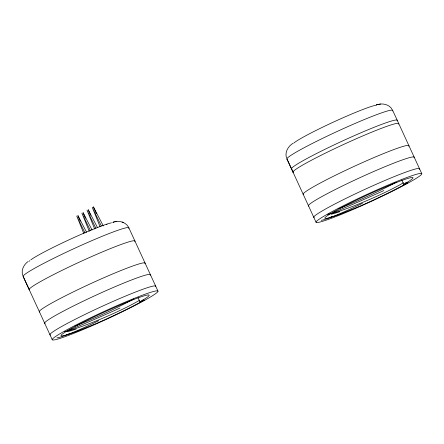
<?xml version="1.0" encoding="UTF-8"?>
<svg xmlns="http://www.w3.org/2000/svg" width="444" height="444" viewBox="0 0 444 444"><rect width="100%" height="100%" fill="white"/><g stroke="black" fill="none" stroke-linecap="round" stroke-linejoin="round"><path stroke-width="0.67" d="M28.222 261.422C23.821 264.463 20.874 270.218 22.766 275.513M292.89 143.345C288.089 146.37 284.543 152.364 286.58 158.058M405.466 182.789L407.897 182.712A54.301 3.791 -24.7 0 1 360.717 205.838L340.814 213.919M340.82 213.914A49.04 3.419 -24.7 0 1 332.445 216.744A48.485 3.38 -24.7 0 1 340.515 208.119A48.485 3.38 -24.7 0 1 399.467 181.33A48.485 3.38 -24.7 0 1 403.718 184.349L407.897 182.712M77.006 331.368A49.04 3.419 -24.7 0 1 68.626 334.193A48.485 3.38 -24.7 0 1 76.701 325.569A48.485 3.38 -24.7 0 1 135.648 298.779A48.485 3.38 -24.7 0 1 139.904 301.798L144.078 300.166L142.258 300.222M77.001 331.368L96.897 323.288A54.301 3.791 -24.7 0 0 144.078 300.166M377.184 104.634L376.395 104.817L379.498 104.19M377.411 104.584L378.216 104.401M113.592 222.033L115.684 221.639M113.364 222.089L114.397 221.85M106.294 224.409L107.048 224.253M378.915 104.268C383.871 103.213 389.677 104.951 392.246 109.557M380.003 104.124L380.602 104.046M116.184 221.573C120.851 220.846 126.052 222.777 128.427 227.012M115.096 221.717L116.783 221.495M123.526 222.566L122.194 222.044M103.297 225.918L93.395 206.821L96.354 213.636M97.519 227.644L88.239 209.74L90.654 215.318M92.052 229.964L83.078 212.659L85.498 218.237M86.58 232.284L77.922 215.579L80.336 221.156M101.321 225.952L92.219 207.254L100.072 226.679M95.86 228.244L87.057 210.173L94.661 228.971M90.398 230.541L81.901 213.092L89.244 231.263M84.932 232.834L76.74 216.012L83.833 233.555M293.14 172.322L286.946 158.969L316.05 222.244M29.321 289.771L23.132 276.418L52.237 339.693M392.651 110.334L421.8 173.704A58.181 4.057 -24.7 0 1 343.456 213.531A58.181 4.057 -24.7 0 1 341.519 206.688A58.181 4.057 -24.7 0 1 421.8 173.704M401.742 180.053L403.718 184.349M128.832 227.783L157.981 291.153A58.181 4.057 -24.7 0 1 79.637 330.985A58.181 4.057 -24.7 0 1 77.706 324.137A58.181 4.057 -24.7 0 1 157.981 291.153M138.029 297.719L139.904 301.798M23.532 276.695A58.181 4.057 -24.7 0 1 74.875 248.202A58.181 4.057 -24.7 0 1 128.716 228.416M29.293 261.25A46.548 3.247 -24.7 0 1 29.859 260.628M30.841 259.834A46.548 3.247 -24.7 0 1 70.463 239.144A46.548 3.247 -24.7 0 1 111.472 222.805M112.671 222.611A46.548 3.247 -24.7 0 1 113.436 222.622M29.593 289.882A58.181 4.057 -24.7 0 1 80.936 261.383A58.181 4.057 -24.7 0 1 134.776 241.597M139.738 300.144A48.568 5.078 -23.4 0 1 64.469 331.651M120.008 308.019A54.379 1.782 -23.9 0 1 68.226 330.436M68.859 334.071A48.568 5.106 -23.4 0 1 66.95 334.532M76.052 329.137A48.568 5.195 -23.6 0 1 67.333 331.712M133.844 298.945A48.485 3.38 -24.7 0 1 75.008 326.09M50.361 335.031A58.181 4.057 -24.7 0 1 101.704 306.532A58.181 4.057 -24.7 0 1 155.544 286.746M98.624 320.74A54.379 4.412 -26.7 0 1 56.921 337.856M45.055 323.498A58.181 4.057 -24.7 0 1 96.398 294.999A58.181 4.057 -24.7 0 1 150.239 275.213M39.749 311.96A58.181 4.057 -24.7 0 1 91.092 283.466A58.181 4.057 -24.7 0 1 144.933 263.675M403.557 182.689A48.568 5.078 -23.4 0 1 327.661 214.324M383.827 190.565A54.379 1.782 -23.9 0 1 333.755 212.293M332.678 216.622A48.568 5.106 -23.4 0 1 330.763 217.077M339.865 211.688A48.568 5.195 -23.6 0 1 331.152 214.263M396.259 182.251A48.485 3.38 -24.7 0 1 338.828 208.641M314.174 217.582A58.181 4.057 -24.7 0 1 365.523 189.083A58.181 4.057 -24.7 0 1 419.364 169.297M362.443 203.291A54.379 4.412 -26.7 0 1 321.251 220.341M308.869 206.044A58.181 4.057 -24.7 0 1 360.217 177.55A58.181 4.057 -24.7 0 1 414.058 157.759M303.568 194.511A58.181 4.057 -24.7 0 1 354.911 166.017A58.181 4.057 -24.7 0 1 408.752 146.226M291.891 169.136A58.181 4.057 -24.7 0 1 343.24 140.637A58.181 4.057 -24.7 0 1 397.08 120.851M287.346 159.246A58.181 4.057 -24.7 0 1 338.689 130.752A58.181 4.057 -24.7 0 1 392.529 110.961M293.678 143.179A46.548 3.247 -24.7 0 1 334.338 121.673A46.548 3.247 -24.7 0 1 376.49 105.161M293.412 172.427A58.181 4.057 -24.7 0 1 344.755 143.934A58.181 4.057 -24.7 0 1 398.595 124.142"/></g></svg>
